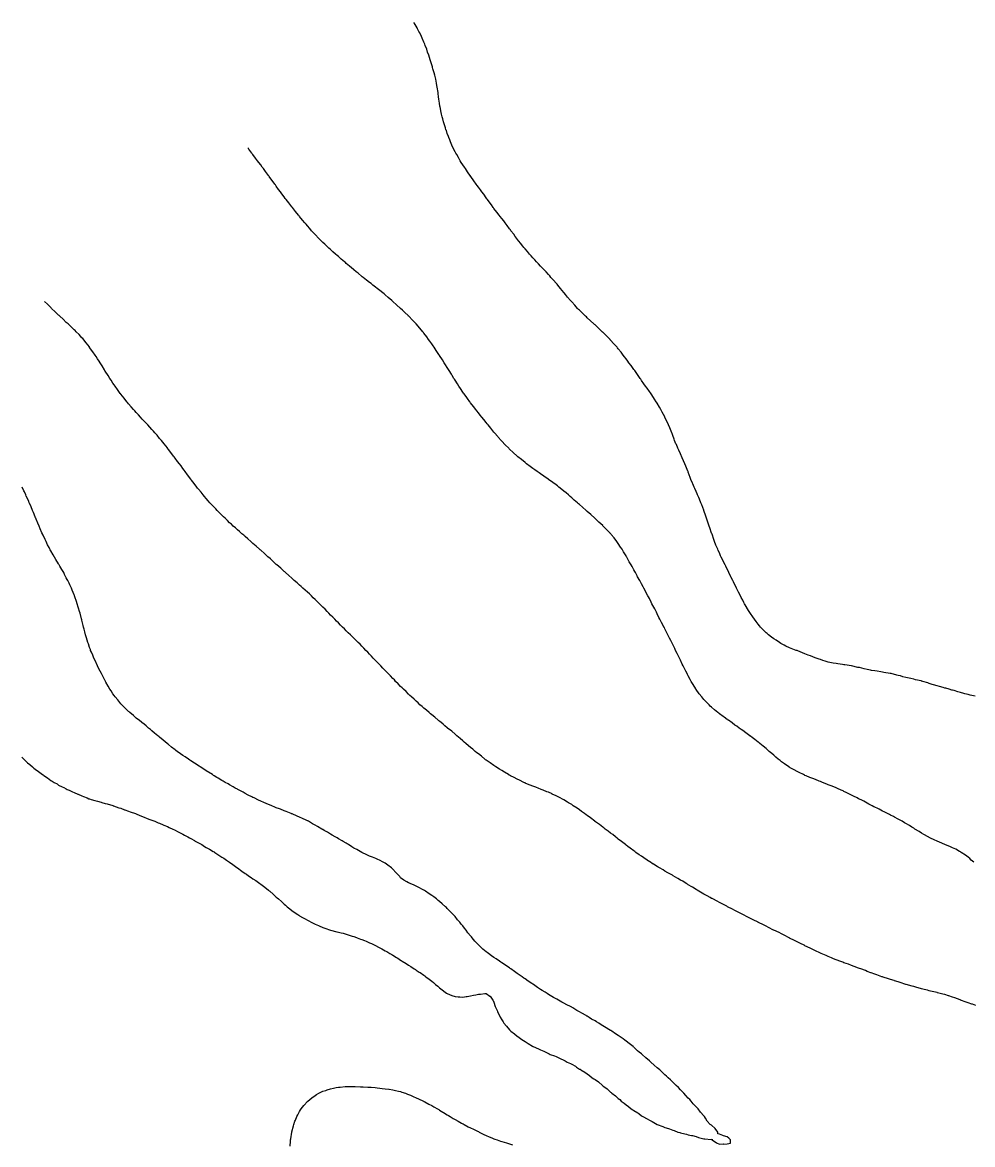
# Model space of a CAD drawing. Extents: x -717077 to -715000, y -984627 to -984000.
# Drawn here: x -716752.1 to -716629.9, y -984236.1 to -984091.7 of the extents above; entities that cross this region are included whole.
import ezdxf

# ---------------------------------------------------------------- set-up
doc = ezdxf.new("R2010")
doc.units = 0
doc.layers.add('buffer_B1_0_1_clip', color=7, linetype='Continuous')

msp = doc.modelspace()

# ---------------------------------------------------------------- linework, layer by layer
at = {"layer": 'buffer_B1_0_1_clip'}
for points in [[(-716629.6, -984178.4), (-716630.25, -984178.25), (-716630.5, -984178.18), (-716630.92, -984178.08), (-716631.05, -984178.05), (-716631.5, -984177.93), (-716631.84, -984177.84), (-716632.31, -984177.69), (-716632.5, -984177.63), (-716632.6, -984177.61), (-716632.93, -984177.5), (-716633.38, -984177.38), (-716633.5, -984177.35), (-716633.71, -984177.29), (-716634.17, -984177.17), (-716634.5, -984177.07), (-716634.94, -984176.94), (-716635.12, -984176.88), (-716635.5, -984176.76), (-716635.7, -984176.7), (-716636.32, -984176.5), (-716636.46, -984176.46), (-716636.5, -984176.45), (-716636.56, -984176.44), (-716637.28, -984176.28), (-716637.5, -984176.22), (-716637.86, -984176.14), (-716638.09, -984176.09), (-716638.5, -984175.99), (-716638.89, -984175.89), (-716639.2, -984175.8), (-716639.5, -984175.72), (-716639.68, -984175.68), (-716640.4, -984175.5), (-716640.48, -984175.48), (-716640.5, -984175.48), (-716640.53, -984175.47), (-716641.34, -984175.34), (-716641.5, -984175.31), (-716641.73, -984175.27), (-716642.2, -984175.2), (-716642.5, -984175.15), (-716642.92, -984175.08), (-716643.06, -984175.06), (-716643.5, -984174.97), (-716643.89, -984174.89), (-716644.2, -984174.8), (-716644.5, -984174.73), (-716644.69, -984174.69), (-716645.5, -984174.5), (-716645.5, -984174.5), (-716645.5, -984174.5), (-716645.5, -984174.5), (-716646.37, -984174.37), (-716646.5, -984174.35), (-716646.68, -984174.32), (-716647.25, -984174.25), (-716647.5, -984174.21), (-716647.86, -984174.14), (-716648.1, -984174.1), (-716648.5, -984174.02), (-716648.9, -984173.9), (-716649.2, -984173.8), (-716649.5, -984173.7), (-716649.65, -984173.65), (-716650.05, -984173.5), (-716650.38, -984173.38), (-716650.5, -984173.33), (-716650.78, -984173.22), (-716651.1, -984173.1), (-716651.5, -984172.93), (-716651.81, -984172.81), (-716652.43, -984172.57), (-716652.5, -984172.54), (-716652.53, -984172.53), (-716652.62, -984172.5), (-716653.27, -984172.27), (-716653.5, -984172.18), (-716653.96, -984171.96), (-716654.15, -984171.85), (-716654.5, -984171.67), (-716654.6, -984171.6), (-716654.77, -984171.5), (-716655.21, -984171.21), (-716655.5, -984171.01), (-716655.79, -984170.79), (-716656.17, -984170.5), (-716656.35, -984170.35), (-716656.5, -984170.23), (-716656.87, -984169.87), (-716657.21, -984169.5), (-716657.34, -984169.34), (-716657.5, -984169.14), (-716657.77, -984168.77), (-716657.97, -984168.5), (-716658.2, -984168.2), (-716658.5, -984167.76), (-716658.6, -984167.61), (-716658.67, -984167.5), (-716658.95, -984167.05), (-716658.99, -984166.99), (-716659.27, -984166.5), (-716659.35, -984166.35), (-716659.5, -984166.05), (-716659.69, -984165.69), (-716659.78, -984165.5), (-716660.03, -984165.03), (-716660.08, -984164.92), (-716660.29, -984164.5), (-716660.36, -984164.36), (-716660.5, -984164.06), (-716660.68, -984163.68), (-716660.77, -984163.5), (-716661.02, -984163.02), (-716661.06, -984162.94), (-716661.28, -984162.5), (-716661.35, -984162.35), (-716661.5, -984162.04), (-716661.68, -984161.68), (-716661.76, -984161.5), (-716662.01, -984161.01), (-716662.03, -984160.97), (-716662.26, -984160.5), (-716662.34, -984160.34), (-716662.5, -984159.97), (-716662.65, -984159.65), (-716662.71, -984159.5), (-716662.87, -984159.13), (-716662.95, -984158.95), (-716663.13, -984158.5), (-716663.22, -984158.22), (-716663.45, -984157.55), (-716663.46, -984157.5), (-716663.47, -984157.47), (-716663.5, -984157.4), (-716663.73, -984156.73), (-716663.81, -984156.5), (-716663.99, -984156.01), (-716663.99, -984155.99), (-716664.17, -984155.5), (-716664.25, -984155.25), (-716664.49, -984154.51), (-716664.49, -984154.5), (-716664.49, -984154.49), (-716664.5, -984154.48), (-716664.77, -984153.77), (-716664.87, -984153.5), (-716665.06, -984153.06), (-716665.16, -984152.84), (-716665.31, -984152.5), (-716665.37, -984152.37), (-716665.5, -984152.06), (-716665.67, -984151.67), (-716665.74, -984151.5), (-716665.93, -984151.06), (-716665.97, -984150.98), (-716666.18, -984150.5), (-716666.26, -984150.26), (-716666.5, -984149.58), (-716666.52, -984149.52), (-716666.53, -984149.5), (-716666.55, -984149.45), (-716666.8, -984148.8), (-716666.93, -984148.5), (-716667.11, -984148.11), (-716667.28, -984147.72), (-716667.38, -984147.5), (-716667.42, -984147.42), (-716667.5, -984147.23), (-716667.72, -984146.73), (-716667.83, -984146.5), (-716668.03, -984146.03), (-716668.09, -984145.91), (-716668.27, -984145.5), (-716668.32, -984145.33), (-716668.5, -984144.84), (-716668.59, -984144.59), (-716668.63, -984144.5), (-716668.72, -984144.28), (-716668.88, -984143.88), (-716669.04, -984143.5), (-716669.19, -984143.19), (-716669.5, -984142.52), (-716669.51, -984142.51), (-716669.51, -984142.5), (-716669.53, -984142.47), (-716669.85, -984141.85), (-716670.04, -984141.5), (-716670.21, -984141.21), (-716670.5, -984140.69), (-716670.57, -984140.57), (-716670.62, -984140.5), (-716670.83, -984140.17), (-716670.96, -984139.96), (-716671.27, -984139.5), (-716671.36, -984139.36), (-716671.5, -984139.17), (-716671.78, -984138.78), (-716671.99, -984138.5), (-716672.2, -984138.2), (-716672.5, -984137.77), (-716672.61, -984137.61), (-716672.69, -984137.5), (-716673.02, -984137.02), (-716673.14, -984136.86), (-716673.39, -984136.5), (-716673.44, -984136.44), (-716673.5, -984136.35), (-716673.86, -984135.86), (-716674.14, -984135.5), (-716674.29, -984135.29), (-716674.5, -984135), (-716674.71, -984134.71), (-716674.88, -984134.5), (-716675.14, -984134.14), (-716675.5, -984133.69), (-716675.59, -984133.59), (-716675.66, -984133.5), (-716676.06, -984133.06), (-716676.5, -984132.57), (-716676.53, -984132.54), (-716676.57, -984132.5), (-716677.03, -984132.03), (-716677.5, -984131.57), (-716677.54, -984131.54), (-716677.57, -984131.5), (-716678.04, -984131.04), (-716678.5, -984130.62), (-716678.56, -984130.56), (-716678.64, -984130.5), (-716679.08, -984130.08), (-716679.5, -984129.7), (-716679.6, -984129.6), (-716679.72, -984129.5), (-716680.11, -984129.11), (-716680.5, -984128.74), (-716680.62, -984128.62), (-716680.74, -984128.5), (-716681.1, -984128.1), (-716681.5, -984127.66), (-716681.58, -984127.58), (-716681.64, -984127.5), (-716682.02, -984127.03), (-716682.28, -984126.72), (-716682.46, -984126.5), (-716682.48, -984126.48), (-716682.5, -984126.45), (-716682.92, -984125.92), (-716683.28, -984125.5), (-716683.38, -984125.38), (-716683.5, -984125.25), (-716683.85, -984124.85), (-716684.16, -984124.5), (-716684.32, -984124.32), (-716684.5, -984124.14), (-716684.8, -984123.8), (-716685.09, -984123.5), (-716685.29, -984123.29), (-716685.5, -984123.06), (-716685.77, -984122.77), (-716686.01, -984122.5), (-716686.24, -984122.24), (-716686.5, -984121.97), (-716686.72, -984121.72), (-716686.91, -984121.5), (-716687.18, -984121.18), (-716687.5, -984120.83), (-716687.65, -984120.65), (-716687.77, -984120.5), (-716688.09, -984120.09), (-716688.5, -984119.59), (-716688.54, -984119.54), (-716688.57, -984119.5), (-716688.76, -984119.24), (-716688.96, -984118.96), (-716689.31, -984118.5), (-716689.39, -984118.39), (-716689.5, -984118.25), (-716689.81, -984117.81), (-716690.05, -984117.5), (-716690.24, -984117.24), (-716690.5, -984116.92), (-716690.68, -984116.68), (-716690.82, -984116.5), (-716691.12, -984116.12), (-716691.5, -984115.62), (-716691.55, -984115.55), (-716691.59, -984115.5), (-716691.83, -984115.17), (-716691.97, -984114.97), (-716692.33, -984114.5), (-716692.4, -984114.4), (-716692.5, -984114.25), (-716692.81, -984113.81), (-716693.04, -984113.5), (-716693.23, -984113.23), (-716693.5, -984112.88), (-716693.66, -984112.66), (-716693.77, -984112.5), (-716694.07, -984112.07), (-716694.47, -984111.53), (-716694.49, -984111.5), (-716694.49, -984111.49), (-716694.5, -984111.49), (-716694.9, -984110.9), (-716695.17, -984110.5), (-716695.3, -984110.3), (-716695.5, -984110.02), (-716695.7, -984109.7), (-716695.83, -984109.5), (-716696.07, -984109.07), (-716696.29, -984108.71), (-716696.41, -984108.5), (-716696.44, -984108.44), (-716696.5, -984108.33), (-716696.77, -984107.77), (-716696.9, -984107.5), (-716697.07, -984107.07), (-716697.19, -984106.81), (-716697.32, -984106.5), (-716697.36, -984106.36), (-716697.5, -984105.99), (-716697.62, -984105.62), (-716697.67, -984105.5), (-716697.74, -984105.26), (-716697.86, -984104.86), (-716697.97, -984104.5), (-716698.08, -984104.08), (-716698.15, -984103.85), (-716698.24, -984103.5), (-716698.28, -984103.28), (-716698.42, -984102.57), (-716698.44, -984102.5), (-716698.45, -984102.45), (-716698.5, -984102.1), (-716698.58, -984101.58), (-716698.59, -984101.5), (-716698.61, -984101.39), (-716698.69, -984100.69), (-716698.73, -984100.5), (-716698.77, -984100.23), (-716698.83, -984099.83), (-716698.89, -984099.5), (-716698.99, -984099.01), (-716698.99, -984098.99), (-716699.1, -984098.5), (-716699.19, -984098.19), (-716699.34, -984097.66), (-716699.39, -984097.5), (-716699.41, -984097.41), (-716699.5, -984097.14), (-716699.65, -984096.65), (-716699.7, -984096.5), (-716699.8, -984096.2), (-716699.89, -984095.89), (-716700.03, -984095.5), (-716700.15, -984095.15), (-716700.33, -984094.67), (-716700.39, -984094.5), (-716700.42, -984094.42), (-716700.5, -984094.25), (-716700.72, -984093.72), (-716700.82, -984093.5), (-716701.05, -984093.05), (-716701.15, -984092.85), (-716701.33, -984092.5), (-716701.39, -984092.39), (-716701.5, -984092.19), (-716701.75, -984091.75), (-716701.78, -984091.69)], [(-716629.78, -984199.78), (-716630.11, -984199.5), (-716630.3, -984199.3), (-716630.5, -984199.13), (-716630.85, -984198.85), (-716631.41, -984198.5), (-716631.46, -984198.46), (-716631.5, -984198.44), (-716631.62, -984198.38), (-716632.1, -984198.1), (-716632.5, -984197.92), (-716632.78, -984197.78), (-716633.5, -984197.5), (-716633.5, -984197.5), (-716633.5, -984197.5), (-716633.5, -984197.5), (-716634.19, -984197.19), (-716634.5, -984197.07), (-716634.88, -984196.88), (-716635.33, -984196.67), (-716635.5, -984196.59), (-716635.56, -984196.56), (-716635.66, -984196.5), (-716636.19, -984196.19), (-716636.5, -984196.02), (-716636.82, -984195.82), (-716637.35, -984195.5), (-716637.44, -984195.44), (-716637.5, -984195.4), (-716637.76, -984195.24), (-716638.05, -984195.05), (-716638.5, -984194.78), (-716638.68, -984194.68), (-716639.01, -984194.5), (-716639.32, -984194.32), (-716639.5, -984194.22), (-716639.96, -984193.97), (-716640.1, -984193.9), (-716640.5, -984193.7), (-716640.63, -984193.63), (-716640.89, -984193.5), (-716641.29, -984193.29), (-716641.5, -984193.19), (-716641.95, -984192.95), (-716642.14, -984192.86), (-716642.5, -984192.68), (-716642.62, -984192.62), (-716642.86, -984192.5), (-716643.28, -984192.28), (-716643.5, -984192.16), (-716643.93, -984191.93), (-716644.2, -984191.8), (-716644.5, -984191.65), (-716644.6, -984191.6), (-716644.79, -984191.5), (-716645.25, -984191.26), (-716645.5, -984191.13), (-716645.92, -984190.92), (-716646.21, -984190.79), (-716646.5, -984190.65), (-716646.6, -984190.6), (-716646.84, -984190.5), (-716647.29, -984190.29), (-716647.5, -984190.2), (-716647.99, -984189.99), (-716648.01, -984189.98), (-716648.5, -984189.79), (-716648.7, -984189.71), (-716649.24, -984189.5), (-716649.43, -984189.43), (-716649.5, -984189.4), (-716649.67, -984189.33), (-716650.14, -984189.14), (-716650.5, -984189), (-716650.85, -984188.85), (-716651.35, -984188.65), (-716651.5, -984188.59), (-716651.56, -984188.56), (-716651.69, -984188.5), (-716652.23, -984188.23), (-716652.5, -984188.11), (-716652.89, -984187.89), (-716653.4, -984187.6), (-716653.5, -984187.54), (-716653.53, -984187.53), (-716653.57, -984187.5), (-716654.11, -984187.11), (-716654.5, -984186.84), (-716654.69, -984186.69), (-716654.93, -984186.5), (-716655.23, -984186.23), (-716655.5, -984186.01), (-716655.77, -984185.77), (-716656.1, -984185.5), (-716656.31, -984185.31), (-716656.5, -984185.15), (-716656.85, -984184.85), (-716657.28, -984184.5), (-716657.4, -984184.4), (-716657.5, -984184.33), (-716657.96, -984183.96), (-716658.27, -984183.73), (-716658.5, -984183.56), (-716658.53, -984183.53), (-716658.57, -984183.5), (-716659.11, -984183.11), (-716659.5, -984182.83), (-716659.69, -984182.69), (-716659.95, -984182.5), (-716660.27, -984182.27), (-716660.5, -984182.11), (-716660.85, -984181.85), (-716661.35, -984181.5), (-716661.44, -984181.44), (-716661.5, -984181.4), (-716661.89, -984181.11), (-716662.02, -984181.02), (-716662.5, -984180.66), (-716662.59, -984180.59), (-716662.69, -984180.5), (-716663.14, -984180.14), (-716663.5, -984179.82), (-716663.67, -984179.67), (-716663.83, -984179.5), (-716664.17, -984179.17), (-716664.5, -984178.81), (-716664.64, -984178.64), (-716664.76, -984178.5), (-716665.09, -984178.09), (-716665.5, -984177.52), (-716665.51, -984177.51), (-716665.51, -984177.5), (-716665.53, -984177.47), (-716665.89, -984176.89), (-716666.13, -984176.5), (-716666.25, -984176.26), (-716666.5, -984175.78), (-716666.6, -984175.6), (-716666.65, -984175.5), (-716666.8, -984175.19), (-716666.94, -984174.94), (-716667.15, -984174.5), (-716667.27, -984174.27), (-716667.5, -984173.77), (-716667.59, -984173.59), (-716667.63, -984173.5), (-716667.77, -984173.23), (-716667.92, -984172.92), (-716668.13, -984172.5), (-716668.25, -984172.25), (-716668.5, -984171.74), (-716668.58, -984171.58), (-716668.62, -984171.5), (-716668.75, -984171.25), (-716668.92, -984170.92), (-716669.13, -984170.5), (-716669.25, -984170.25), (-716669.5, -984169.75), (-716669.58, -984169.58), (-716669.63, -984169.5), (-716669.77, -984169.23), (-716669.93, -984168.93), (-716670.15, -984168.5), (-716670.27, -984168.27), (-716670.5, -984167.79), (-716670.6, -984167.6), (-716670.65, -984167.5), (-716670.82, -984167.18), (-716670.95, -984166.95), (-716671.17, -984166.5), (-716671.28, -984166.29), (-716671.5, -984165.85), (-716671.62, -984165.62), (-716671.69, -984165.5), (-716671.91, -984165.09), (-716671.97, -984164.97), (-716672.22, -984164.5), (-716672.32, -984164.32), (-716672.5, -984163.96), (-716672.66, -984163.67), (-716672.75, -984163.5), (-716673.02, -984163.02), (-716673.07, -984162.93), (-716673.3, -984162.5), (-716673.37, -984162.37), (-716673.5, -984162.12), (-716673.72, -984161.72), (-716673.85, -984161.5), (-716674.09, -984161.09), (-716674.31, -984160.69), (-716674.41, -984160.5), (-716674.44, -984160.45), (-716674.5, -984160.35), (-716674.82, -984159.82), (-716675.02, -984159.5), (-716675.21, -984159.21), (-716675.5, -984158.75), (-716675.6, -984158.61), (-716675.68, -984158.5), (-716676.04, -984158.04), (-716676.4, -984157.6), (-716676.48, -984157.5), (-716676.49, -984157.49), (-716676.5, -984157.48), (-716676.98, -984156.98), (-716677.45, -984156.5), (-716677.48, -984156.48), (-716677.5, -984156.45), (-716677.99, -984155.99), (-716678.18, -984155.82), (-716678.5, -984155.53), (-716678.51, -984155.51), (-716678.53, -984155.5), (-716679.04, -984155.04), (-716679.5, -984154.63), (-716679.57, -984154.57), (-716679.64, -984154.5), (-716680.09, -984154.09), (-716680.5, -984153.74), (-716680.63, -984153.63), (-716680.77, -984153.5), (-716681.16, -984153.16), (-716681.5, -984152.86), (-716681.69, -984152.69), (-716681.93, -984152.5), (-716682.23, -984152.23), (-716682.5, -984152.01), (-716682.78, -984151.78), (-716683.14, -984151.5), (-716683.34, -984151.34), (-716683.5, -984151.22), (-716683.91, -984150.91), (-716684.5, -984150.5), (-716684.5, -984150.5), (-716684.5, -984150.5), (-716684.51, -984150.49), (-716685.08, -984150.08), (-716685.5, -984149.79), (-716685.67, -984149.67), (-716685.93, -984149.5), (-716686.26, -984149.26), (-716686.5, -984149.09), (-716686.84, -984148.84), (-716687.29, -984148.5), (-716687.41, -984148.41), (-716687.5, -984148.34), (-716687.96, -984147.96), (-716688.42, -984147.58), (-716688.5, -984147.51), (-716688.51, -984147.51), (-716688.52, -984147.5), (-716689.02, -984147.02), (-716689.5, -984146.59), (-716689.55, -984146.55), (-716689.6, -984146.5), (-716690.04, -984146.04), (-716690.5, -984145.56), (-716690.53, -984145.53), (-716690.56, -984145.5), (-716690.94, -984145.06), (-716691, -984145), (-716691.44, -984144.5), (-716691.47, -984144.47), (-716691.5, -984144.43), (-716691.91, -984143.91), (-716692.25, -984143.5), (-716692.36, -984143.36), (-716692.5, -984143.19), (-716692.8, -984142.8), (-716693.05, -984142.5), (-716693.25, -984142.25), (-716693.5, -984141.94), (-716693.69, -984141.69), (-716693.84, -984141.5), (-716694.13, -984141.13), (-716694.5, -984140.65), (-716694.56, -984140.56), (-716694.61, -984140.5), (-716694.89, -984140.11), (-716694.98, -984139.98), (-716695.33, -984139.5), (-716695.4, -984139.4), (-716695.5, -984139.26), (-716695.8, -984138.8), (-716696, -984138.5), (-716696.2, -984138.2), (-716696.5, -984137.72), (-716696.59, -984137.59), (-716696.64, -984137.5), (-716696.86, -984137.14), (-716696.97, -984136.97), (-716697.26, -984136.5), (-716697.35, -984136.35), (-716697.5, -984136.11), (-716697.74, -984135.74), (-716697.89, -984135.5), (-716698.12, -984135.12), (-716698.5, -984134.54), (-716698.52, -984134.52), (-716698.53, -984134.5), (-716698.58, -984134.42), (-716698.92, -984133.92), (-716699.2, -984133.5), (-716699.32, -984133.32), (-716699.5, -984133.06), (-716699.73, -984132.73), (-716699.9, -984132.5), (-716700.15, -984132.15), (-716700.5, -984131.69), (-716700.58, -984131.58), (-716700.65, -984131.5), (-716701.04, -984131.04), (-716701.5, -984130.5), (-716701.5, -984130.5), (-716701.5, -984130.5), (-716701.56, -984130.44), (-716701.99, -984129.99), (-716702.46, -984129.5), (-716702.48, -984129.48), (-716702.5, -984129.46), (-716702.99, -984128.99), (-716703.28, -984128.72), (-716703.5, -984128.51), (-716703.51, -984128.51), (-716703.51, -984128.5), (-716704.03, -984128.03), (-716704.5, -984127.61), (-716704.56, -984127.56), (-716704.63, -984127.5), (-716705.1, -984127.1), (-716705.5, -984126.76), (-716705.64, -984126.64), (-716705.81, -984126.5), (-716706.19, -984126.19), (-716706.5, -984125.94), (-716706.75, -984125.75), (-716707.06, -984125.5), (-716707.31, -984125.31), (-716707.5, -984125.16), (-716707.87, -984124.87), (-716708.34, -984124.5), (-716708.43, -984124.43), (-716708.5, -984124.37), (-716708.98, -984123.98), (-716709.22, -984123.78), (-716709.5, -984123.55), (-716709.53, -984123.53), (-716709.56, -984123.5), (-716710.06, -984123.06), (-716710.5, -984122.7), (-716710.6, -984122.6), (-716710.73, -984122.5), (-716711.14, -984122.14), (-716711.5, -984121.82), (-716711.67, -984121.67), (-716711.86, -984121.5), (-716712.2, -984121.2), (-716712.5, -984120.93), (-716712.73, -984120.73), (-716712.98, -984120.5), (-716713.24, -984120.24), (-716713.5, -984120), (-716713.75, -984119.75), (-716714.01, -984119.5), (-716714.5, -984118.98), (-716714.73, -984118.73), (-716714.95, -984118.5), (-716715.2, -984118.2), (-716715.5, -984117.86), (-716715.67, -984117.67), (-716715.81, -984117.5), (-716716.12, -984117.12), (-716716.5, -984116.66), (-716716.57, -984116.57), (-716716.63, -984116.5), (-716717.01, -984116.01), (-716717.15, -984115.85), (-716717.43, -984115.5), (-716717.46, -984115.46), (-716717.5, -984115.42), (-716717.9, -984114.9), (-716718.22, -984114.5), (-716718.34, -984114.34), (-716718.5, -984114.12), (-716718.77, -984113.77), (-716718.97, -984113.5), (-716719.19, -984113.19), (-716719.5, -984112.76), (-716719.61, -984112.61), (-716719.69, -984112.5), (-716720.03, -984112.03), (-716720.18, -984111.82), (-716720.42, -984111.5), (-716720.45, -984111.45), (-716720.5, -984111.38), (-716720.87, -984110.87), (-716721.15, -984110.5), (-716721.3, -984110.3), (-716721.5, -984110.04), (-716721.73, -984109.73), (-716721.9, -984109.5), (-716722.16, -984109.16), (-716722.5, -984108.7), (-716722.59, -984108.59), (-716722.65, -984108.5), (-716723.01, -984108.01), (-716723.07, -984107.93), (-716723.14, -984107.83)], [(-716629.5, -984218.21), (-716629.95, -984218.05), (-716630.02, -984218.02), (-716630.5, -984217.85), (-716630.76, -984217.76), (-716631.47, -984217.5), (-716631.49, -984217.49), (-716631.5, -984217.49), (-716631.52, -984217.48), (-716632.23, -984217.23), (-716632.5, -984217.12), (-716632.97, -984216.97), (-716633.05, -984216.95), (-716633.5, -984216.8), (-716633.74, -984216.74), (-716634.43, -984216.57), (-716634.5, -984216.55), (-716634.54, -984216.54), (-716634.72, -984216.5), (-716635.35, -984216.35), (-716635.5, -984216.32), (-716635.74, -984216.25), (-716636.15, -984216.15), (-716636.5, -984216.06), (-716636.93, -984215.94), (-716637.11, -984215.89), (-716637.5, -984215.78), (-716637.72, -984215.72), (-716638.48, -984215.5), (-716638.49, -984215.5), (-716638.5, -984215.49), (-716638.51, -984215.49), (-716639.25, -984215.25), (-716639.5, -984215.17), (-716639.98, -984215.02), (-716640.01, -984215.01), (-716640.5, -984214.85), (-716640.77, -984214.77), (-716641.45, -984214.55), (-716641.5, -984214.53), (-716641.52, -984214.53), (-716641.6, -984214.5), (-716642.26, -984214.26), (-716642.5, -984214.18), (-716642.99, -984214), (-716643.01, -984213.99), (-716643.5, -984213.81), (-716643.72, -984213.72), (-716644.32, -984213.5), (-716644.5, -984213.43), (-716644.61, -984213.39), (-716645.17, -984213.17), (-716645.5, -984213.05), (-716645.9, -984212.9), (-716646.2, -984212.8), (-716646.5, -984212.7), (-716646.64, -984212.64), (-716647.02, -984212.5), (-716647.37, -984212.37), (-716647.5, -984212.32), (-716647.81, -984212.19), (-716648.08, -984212.08), (-716648.5, -984211.9), (-716648.78, -984211.78), (-716649.42, -984211.5), (-716649.48, -984211.48), (-716649.5, -984211.46), (-716649.57, -984211.43), (-716650.15, -984211.15), (-716650.5, -984210.99), (-716650.83, -984210.83), (-716651.49, -984210.51), (-716651.5, -984210.51), (-716651.5, -984210.5), (-716651.51, -984210.5), (-716652.17, -984210.17), (-716652.5, -984210), (-716652.83, -984209.84), (-716653.48, -984209.52), (-716653.5, -984209.51), (-716653.51, -984209.51), (-716653.52, -984209.5), (-716654.17, -984209.17), (-716654.5, -984209), (-716654.83, -984208.83), (-716655.48, -984208.52), (-716655.5, -984208.51), (-716655.51, -984208.51), (-716655.52, -984208.5), (-716656.17, -984208.17), (-716656.5, -984208.01), (-716656.84, -984207.84), (-716657.48, -984207.52), (-716657.5, -984207.51), (-716657.51, -984207.51), (-716657.52, -984207.5), (-716658.17, -984207.17), (-716658.5, -984207), (-716658.83, -984206.83), (-716659.5, -984206.5), (-716659.5, -984206.5), (-716659.5, -984206.5), (-716659.5, -984206.5), (-716660.16, -984206.16), (-716660.5, -984205.98), (-716660.82, -984205.82), (-716661.44, -984205.5), (-716661.48, -984205.48), (-716661.5, -984205.47), (-716661.56, -984205.44), (-716662.13, -984205.13), (-716662.5, -984204.94), (-716662.79, -984204.79), (-716663.34, -984204.5), (-716663.44, -984204.44), (-716663.5, -984204.42), (-716663.69, -984204.31), (-716664.09, -984204.09), (-716664.5, -984203.86), (-716664.73, -984203.73), (-716665.14, -984203.5), (-716665.36, -984203.36), (-716665.5, -984203.28), (-716665.98, -984202.98), (-716666.06, -984202.94), (-716666.5, -984202.67), (-716666.61, -984202.61), (-716666.79, -984202.5), (-716667.22, -984202.22), (-716667.5, -984202.06), (-716667.85, -984201.85), (-716668.46, -984201.5), (-716668.49, -984201.49), (-716668.5, -984201.48), (-716668.55, -984201.45), (-716669.12, -984201.12), (-716669.5, -984200.91), (-716669.75, -984200.76), (-716670.2, -984200.5), (-716670.39, -984200.39), (-716670.5, -984200.32), (-716670.98, -984200.02), (-716671, -984200), (-716671.5, -984199.69), (-716671.62, -984199.62), (-716671.8, -984199.5), (-716672.21, -984199.21), (-716672.5, -984199.01), (-716672.8, -984198.8), (-716673.23, -984198.5), (-716673.38, -984198.38), (-716673.5, -984198.3), (-716673.96, -984197.96), (-716674.27, -984197.73), (-716674.5, -984197.56), (-716674.54, -984197.54), (-716674.59, -984197.5), (-716675.1, -984197.1), (-716675.5, -984196.79), (-716675.66, -984196.66), (-716675.88, -984196.5), (-716676.22, -984196.22), (-716676.5, -984196.01), (-716676.79, -984195.79), (-716677.18, -984195.5), (-716677.36, -984195.36), (-716677.5, -984195.25), (-716677.92, -984194.93), (-716678.45, -984194.55), (-716678.5, -984194.51), (-716678.51, -984194.51), (-716678.52, -984194.5), (-716679.07, -984194.07), (-716679.5, -984193.77), (-716679.65, -984193.65), (-716679.87, -984193.5), (-716680.23, -984193.23), (-716680.5, -984193.04), (-716680.81, -984192.81), (-716681.29, -984192.5), (-716681.41, -984192.41), (-716681.5, -984192.36), (-716681.89, -984192.11), (-716682.02, -984192.02), (-716682.5, -984191.75), (-716682.66, -984191.66), (-716682.97, -984191.5), (-716683.31, -984191.31), (-716683.5, -984191.23), (-716683.99, -984190.99), (-716684.02, -984190.98), (-716684.5, -984190.77), (-716684.69, -984190.69), (-716685.18, -984190.5), (-716685.41, -984190.41), (-716685.5, -984190.37), (-716685.71, -984190.29), (-716686.12, -984190.12), (-716686.5, -984189.98), (-716686.83, -984189.83), (-716687.38, -984189.62), (-716687.5, -984189.57), (-716687.55, -984189.55), (-716687.65, -984189.5), (-716688.22, -984189.22), (-716688.5, -984189.09), (-716688.88, -984188.88), (-716689.35, -984188.65), (-716689.5, -984188.57), (-716689.54, -984188.55), (-716689.63, -984188.5), (-716690.16, -984188.16), (-716690.5, -984187.97), (-716690.78, -984187.78), (-716691.25, -984187.5), (-716691.39, -984187.4), (-716691.5, -984187.33), (-716691.98, -984186.98), (-716692.12, -984186.88), (-716692.5, -984186.62), (-716692.57, -984186.57), (-716692.67, -984186.5), (-716693.12, -984186.12), (-716693.5, -984185.83), (-716693.68, -984185.68), (-716693.92, -984185.5), (-716694.22, -984185.22), (-716694.5, -984185), (-716694.77, -984184.77), (-716695.1, -984184.5), (-716695.31, -984184.31), (-716695.5, -984184.14), (-716695.84, -984183.84), (-716696.27, -984183.5), (-716696.39, -984183.39), (-716696.5, -984183.29), (-716696.92, -984182.92), (-716697.46, -984182.5), (-716697.48, -984182.48), (-716697.5, -984182.46), (-716697.8, -984182.2), (-716698.01, -984182.01), (-716698.5, -984181.63), (-716698.57, -984181.57), (-716698.66, -984181.5), (-716699.1, -984181.1), (-716699.5, -984180.79), (-716699.65, -984180.65), (-716699.84, -984180.5), (-716700.19, -984180.19), (-716700.5, -984179.93), (-716700.73, -984179.73), (-716701.01, -984179.5), (-716701.26, -984179.26), (-716701.5, -984179.06), (-716701.78, -984178.79), (-716702.11, -984178.5), (-716702.3, -984178.3), (-716702.5, -984178.12), (-716702.81, -984177.81), (-716703.14, -984177.5), (-716703.32, -984177.32), (-716703.5, -984177.14), (-716703.81, -984176.81), (-716704.14, -984176.5), (-716704.31, -984176.31), (-716704.5, -984176.12), (-716704.8, -984175.8), (-716705.1, -984175.5), (-716705.29, -984175.29), (-716705.5, -984175.08), (-716705.78, -984174.78), (-716706.06, -984174.5), (-716706.27, -984174.27), (-716706.5, -984174.04), (-716706.76, -984173.76), (-716707.02, -984173.5), (-716707.24, -984173.25), (-716707.5, -984172.98), (-716707.73, -984172.73), (-716707.97, -984172.5), (-716708.22, -984172.22), (-716708.5, -984171.95), (-716708.72, -984171.72), (-716708.95, -984171.5), (-716709.22, -984171.22), (-716709.5, -984170.95), (-716709.72, -984170.73), (-716709.96, -984170.5), (-716710.23, -984170.23), (-716710.5, -984169.97), (-716710.73, -984169.73), (-716710.98, -984169.5), (-716711.24, -984169.24), (-716711.5, -984168.98), (-716711.74, -984168.74), (-716711.98, -984168.5), (-716712.23, -984168.23), (-716712.5, -984167.96), (-716712.72, -984167.72), (-716712.95, -984167.5), (-716713.22, -984167.22), (-716713.5, -984166.94), (-716713.71, -984166.72), (-716713.94, -984166.5), (-716714.22, -984166.22), (-716714.5, -984165.95), (-716714.73, -984165.73), (-716714.97, -984165.5), (-716715.24, -984165.24), (-716715.5, -984165.01), (-716715.76, -984164.76), (-716716.06, -984164.5), (-716716.29, -984164.29), (-716716.5, -984164.11), (-716716.82, -984163.82), (-716717.18, -984163.5), (-716717.35, -984163.35), (-716717.5, -984163.22), (-716717.88, -984162.88), (-716718.31, -984162.5), (-716718.41, -984162.41), (-716718.5, -984162.34), (-716718.93, -984161.93), (-716719.43, -984161.5), (-716719.47, -984161.47), (-716719.5, -984161.44), (-716719.98, -984160.98), (-716720.26, -984160.74), (-716720.5, -984160.53), (-716720.51, -984160.51), (-716720.53, -984160.5), (-716721.03, -984160.03), (-716721.5, -984159.63), (-716721.57, -984159.57), (-716721.64, -984159.5), (-716722.09, -984159.09), (-716722.5, -984158.75), (-716722.63, -984158.63), (-716722.78, -984158.5), (-716723.16, -984158.16), (-716723.5, -984157.87), (-716723.69, -984157.69), (-716723.91, -984157.5), (-716724.22, -984157.22), (-716724.5, -984156.98), (-716724.75, -984156.75), (-716725.02, -984156.5), (-716725.27, -984156.27), (-716725.5, -984156.07), (-716725.78, -984155.78), (-716726.09, -984155.5), (-716726.3, -984155.3), (-716726.5, -984155.11), (-716726.8, -984154.8), (-716727.09, -984154.5), (-716727.29, -984154.29), (-716727.5, -984154.08), (-716727.77, -984153.77), (-716728.03, -984153.5), (-716728.25, -984153.25), (-716728.5, -984152.97), (-716728.71, -984152.71), (-716728.89, -984152.5), (-716729.16, -984152.16), (-716729.5, -984151.76), (-716729.61, -984151.61), (-716729.71, -984151.5), (-716730.04, -984151.05), (-716730.41, -984150.59), (-716730.48, -984150.5), (-716730.49, -984150.49), (-716730.5, -984150.47), (-716730.9, -984149.9), (-716731.21, -984149.5), (-716731.33, -984149.33), (-716731.5, -984149.12), (-716731.75, -984148.76), (-716731.95, -984148.5), (-716732.18, -984148.18), (-716732.5, -984147.77), (-716732.61, -984147.61), (-716732.7, -984147.5), (-716733.04, -984147.04), (-716733.34, -984146.66), (-716733.47, -984146.5), (-716733.48, -984146.48), (-716733.5, -984146.46), (-716733.91, -984145.91), (-716734.26, -984145.5), (-716734.37, -984145.37), (-716734.5, -984145.22), (-716734.82, -984144.82), (-716735.12, -984144.5), (-716735.3, -984144.3), (-716735.5, -984144.09), (-716735.77, -984143.77), (-716736.03, -984143.5), (-716736.25, -984143.25), (-716736.5, -984143.01), (-716736.74, -984142.74), (-716736.96, -984142.5), (-716737.21, -984142.21), (-716737.5, -984141.91), (-716737.69, -984141.69), (-716737.86, -984141.5), (-716738.15, -984141.15), (-716738.5, -984140.76), (-716738.62, -984140.62), (-716738.71, -984140.5), (-716739.06, -984140.06), (-716739.5, -984139.52), (-716739.51, -984139.51), (-716739.52, -984139.5), (-716739.56, -984139.44), (-716739.92, -984138.92), (-716740.24, -984138.5), (-716740.34, -984138.34), (-716740.5, -984138.13), (-716740.74, -984137.74), (-716740.9, -984137.5), (-716741.13, -984137.13), (-716741.5, -984136.57), (-716741.53, -984136.53), (-716741.54, -984136.5), (-716741.61, -984136.39), (-716741.9, -984135.9), (-716742.15, -984135.5), (-716742.28, -984135.28), (-716742.5, -984134.97), (-716742.68, -984134.68), (-716742.8, -984134.5), (-716743.08, -984134.08), (-716743.5, -984133.51), (-716743.51, -984133.51), (-716743.51, -984133.5), (-716743.54, -984133.46), (-716743.93, -984132.93), (-716744.39, -984132.39), (-716744.5, -984132.28), (-716744.86, -984131.86), (-716745.22, -984131.5), (-716745.36, -984131.36), (-716745.5, -984131.24), (-716745.87, -984130.87), (-716746.27, -984130.5), (-716746.39, -984130.39), (-716746.5, -984130.29), (-716746.9, -984129.9), (-716747.34, -984129.5), (-716747.42, -984129.42), (-716747.5, -984129.35), (-716747.92, -984128.93), (-716748.39, -984128.5), (-716748.44, -984128.44), (-716748.5, -984128.39), (-716748.94, -984127.94), (-716749.31, -984127.6)], [(-716752.24, -984186.24), (-716751.98, -984186.5), (-716751.74, -984186.74), (-716751.5, -984186.96), (-716751.19, -984187.19), (-716750.84, -984187.5), (-716750.66, -984187.66), (-716750.5, -984187.79), (-716750.08, -984188.08), (-716749.55, -984188.5), (-716749.52, -984188.52), (-716749.5, -984188.54), (-716749.38, -984188.62), (-716748.92, -984188.92), (-716748.5, -984189.23), (-716748.32, -984189.32), (-716748.05, -984189.5), (-716747.7, -984189.7), (-716747.5, -984189.84), (-716747.05, -984190.05), (-716746.83, -984190.17), (-716746.5, -984190.34), (-716746.39, -984190.39), (-716746.15, -984190.5), (-716745.7, -984190.7), (-716745.5, -984190.8), (-716745.01, -984191.01), (-716744.97, -984191.03), (-716744.5, -984191.24), (-716744.31, -984191.31), (-716743.83, -984191.5), (-716743.59, -984191.59), (-716743.5, -984191.62), (-716743.32, -984191.68), (-716742.82, -984191.82), (-716742.5, -984191.92), (-716742.04, -984192.04), (-716741.93, -984192.07), (-716741.5, -984192.19), (-716741.26, -984192.26), (-716740.53, -984192.47), (-716740.5, -984192.48), (-716740.48, -984192.49), (-716740.44, -984192.5), (-716739.75, -984192.75), (-716739.5, -984192.82), (-716739.02, -984193.02), (-716738.97, -984193.03), (-716738.5, -984193.18), (-716738.28, -984193.28), (-716737.62, -984193.5), (-716737.53, -984193.53), (-716737.5, -984193.54), (-716737.43, -984193.57), (-716736.84, -984193.84), (-716736.5, -984193.96), (-716736.12, -984194.13), (-716735.75, -984194.25), (-716735.5, -984194.34), (-716735.39, -984194.39), (-716735.1, -984194.5), (-716734.68, -984194.68), (-716734.5, -984194.74), (-716734.06, -984194.94), (-716733.98, -984194.98), (-716733.5, -984195.18), (-716733.28, -984195.28), (-716732.8, -984195.5), (-716732.6, -984195.6), (-716732.5, -984195.64), (-716732.19, -984195.81), (-716731.94, -984195.94), (-716731.5, -984196.16), (-716731.28, -984196.28), (-716730.87, -984196.5), (-716730.64, -984196.64), (-716730.5, -984196.71), (-716730.01, -984196.99), (-716730, -984197), (-716729.5, -984197.27), (-716729.09, -984197.5), (-716728.73, -984197.73), (-716728.5, -984197.86), (-716728.1, -984198.1), (-716727.62, -984198.38), (-716727.5, -984198.45), (-716727.47, -984198.47), (-716727.42, -984198.5), (-716726.87, -984198.87), (-716726.5, -984199.1), (-716726.26, -984199.26), (-716725.9, -984199.5), (-716725.66, -984199.66), (-716725.5, -984199.78), (-716725.08, -984200.08), (-716724.56, -984200.44), (-716724.5, -984200.48), (-716724.49, -984200.49), (-716724.47, -984200.5), (-716723.91, -984200.91), (-716723.5, -984201.2), (-716723.32, -984201.32), (-716723.06, -984201.5), (-716722.73, -984201.73), (-716722.5, -984201.89), (-716722.13, -984202.14), (-716721.62, -984202.5), (-716721.55, -984202.55), (-716721.5, -984202.59), (-716721.14, -984202.86), (-716720.98, -984202.98), (-716720.5, -984203.37), (-716720.43, -984203.43), (-716720.34, -984203.5), (-716719.89, -984203.89), (-716719.5, -984204.26), (-716719.37, -984204.37), (-716719.22, -984204.5), (-716718.84, -984204.84), (-716718.5, -984205.18), (-716718.31, -984205.31), (-716718.08, -984205.5), (-716717.77, -984205.77), (-716717.5, -984206), (-716717.19, -984206.19), (-716716.73, -984206.5), (-716716.6, -984206.6), (-716716.5, -984206.67), (-716716.13, -984206.87), (-716715.96, -984206.96), (-716715.32, -984207.32), (-716715.02, -984207.5), (-716714.67, -984207.67), (-716714.5, -984207.75), (-716714.07, -984207.93), (-716713.97, -984207.97), (-716713.5, -984208.16), (-716713.25, -984208.25), (-716712.5, -984208.5), (-716712.5, -984208.5), (-716712.5, -984208.5), (-716712.5, -984208.5), (-716711.71, -984208.71), (-716711.5, -984208.76), (-716711.15, -984208.85), (-716710.91, -984208.91), (-716710.5, -984209.03), (-716710.14, -984209.14), (-716709.73, -984209.27), (-716709.5, -984209.34), (-716709.38, -984209.38), (-716709.08, -984209.5), (-716708.65, -984209.65), (-716708.5, -984209.7), (-716708.15, -984209.85), (-716707.93, -984209.93), (-716707.5, -984210.13), (-716707.24, -984210.24), (-716706.74, -984210.5), (-716706.58, -984210.58), (-716706.5, -984210.62), (-716706.26, -984210.74), (-716705.91, -984210.91), (-716705.5, -984211.15), (-716705.27, -984211.27), (-716704.9, -984211.5), (-716704.64, -984211.64), (-716704.5, -984211.73), (-716704.02, -984212.02), (-716703.88, -984212.12), (-716703.5, -984212.37), (-716703.42, -984212.42), (-716703.31, -984212.5), (-716702.81, -984212.81), (-716702.5, -984213.01), (-716702.2, -984213.2), (-716701.76, -984213.5), (-716701.59, -984213.59), (-716701.5, -984213.66), (-716701.1, -984213.9), (-716700.97, -984213.97), (-716700.5, -984214.31), (-716700.38, -984214.39), (-716700.25, -984214.5), (-716699.81, -984214.81), (-716699.5, -984215.07), (-716699.26, -984215.26), (-716699.02, -984215.5), (-716698.73, -984215.73), (-716698.5, -984215.93), (-716698.17, -984216.17), (-716697.76, -984216.5), (-716697.6, -984216.6), (-716697.5, -984216.67), (-716697.22, -984216.78), (-716696.9, -984216.9), (-716696.5, -984217.06), (-716696.09, -984217.09), (-716695.89, -984217.11), (-716695.5, -984217.13), (-716695.06, -984217.06), (-716694.96, -984217.04), (-716694.5, -984216.97), (-716694.11, -984216.89), (-716693.83, -984216.83), (-716693.5, -984216.76), (-716693.24, -984216.76), (-716692.68, -984216.68), (-716692.5, -984216.68), (-716692.01, -984216.99), (-716692, -984217), (-716691.99, -984217.01), (-716691.63, -984217.5), (-716691.58, -984217.58), (-716691.5, -984217.76), (-716691.32, -984218.32), (-716691.25, -984218.5), (-716691.05, -984218.95), (-716691.02, -984219.02), (-716690.8, -984219.5), (-716690.7, -984219.7), (-716690.5, -984220.06), (-716690.32, -984220.32), (-716690.21, -984220.5), (-716689.88, -984220.88), (-716689.5, -984221.33), (-716689.41, -984221.41), (-716689.33, -984221.5), (-716688.86, -984221.86), (-716688.5, -984222.16), (-716688.3, -984222.3), (-716688.06, -984222.5), (-716687.71, -984222.71), (-716687.5, -984222.86), (-716687.09, -984223.09), (-716686.54, -984223.46), (-716686.5, -984223.49), (-716686.49, -984223.49), (-716686.47, -984223.5), (-716685.78, -984223.78), (-716685.5, -984223.92), (-716685.09, -984224.09), (-716684.73, -984224.27), (-716684.5, -984224.38), (-716684.41, -984224.41), (-716684.25, -984224.5), (-716683.7, -984224.7), (-716683.5, -984224.79), (-716683, -984225.01), (-716682.98, -984225.02), (-716682.5, -984225.26), (-716682.34, -984225.34), (-716682.07, -984225.5), (-716681.67, -984225.67), (-716681.5, -984225.77), (-716681.02, -984226.03), (-716680.86, -984226.14), (-716680.5, -984226.38), (-716680.42, -984226.42), (-716680.32, -984226.5), (-716679.8, -984226.8), (-716679.5, -984227.02), (-716679.21, -984227.21), (-716678.86, -984227.5), (-716678.64, -984227.64), (-716678.5, -984227.75), (-716678.05, -984228.05), (-716677.55, -984228.5), (-716677.52, -984228.52), (-716677.5, -984228.54), (-716677.36, -984228.64), (-716676.93, -984228.93), (-716676.5, -984229.34), (-716676.41, -984229.41), (-716676.32, -984229.5), (-716675.85, -984229.85), (-716675.5, -984230.19), (-716675.32, -984230.32), (-716675.14, -984230.5), (-716674.76, -984230.76), (-716674.5, -984230.99), (-716674.19, -984231.19), (-716673.83, -984231.5), (-716673.62, -984231.63), (-716673.5, -984231.72), (-716673.01, -984232.01), (-716672.88, -984232.12), (-716672.5, -984232.41), (-716672.44, -984232.44), (-716672.35, -984232.5), (-716671.78, -984232.78), (-716671.5, -984232.96), (-716671.13, -984233.13), (-716670.52, -984233.5), (-716670.5, -984233.51), (-716670.5, -984233.51), (-716670.49, -984233.51), (-716669.76, -984233.76), (-716669.5, -984233.89), (-716669.04, -984234.04), (-716668.9, -984234.1), (-716668.5, -984234.27), (-716668.31, -984234.31), (-716667.85, -984234.5), (-716667.57, -984234.57), (-716667.5, -984234.61), (-716667.35, -984234.65), (-716666.75, -984234.75), (-716666.5, -984234.85), (-716666.07, -984234.93), (-716665.94, -984234.94), (-716665.5, -984235.06), (-716665.2, -984235.2), (-716664.68, -984235.32), (-716664.5, -984235.38), (-716664.37, -984235.37), (-716663.56, -984235.44), (-716663.5, -984235.43), (-716663.41, -984235.41), (-716663.41, -984235.5), (-716662.88, -984235.88), (-716662.5, -984236.05), (-716662.03, -984236.03), (-716661.95, -984236.05), (-716661.5, -984236.03), (-716661.08, -984235.92), (-716661.06, -984235.5), (-716661.27, -984235.27), (-716661.5, -984235.12), (-716661.97, -984234.97), (-716662.07, -984234.93), (-716662.5, -984234.76), (-716662.71, -984234.71), (-716662.71, -984234.5), (-716663.03, -984234.03), (-716663.5, -984233.61), (-716663.58, -984233.58), (-716663.69, -984233.5), (-716664.08, -984233.08), (-716664.28, -984232.72), (-716664.42, -984232.5), (-716664.46, -984232.46), (-716664.5, -984232.42), (-716664.94, -984231.94), (-716665.25, -984231.5), (-716665.38, -984231.38), (-716665.5, -984231.23), (-716665.86, -984230.86), (-716666.13, -984230.5), (-716666.32, -984230.32), (-716666.5, -984230.12), (-716666.8, -984229.81), (-716667.06, -984229.5), (-716667.28, -984229.28), (-716667.5, -984229.06), (-716667.78, -984228.78), (-716668.04, -984228.5), (-716668.28, -984228.28), (-716668.5, -984228.06), (-716668.79, -984227.79), (-716669.08, -984227.5), (-716669.3, -984227.3), (-716669.5, -984227.11), (-716669.83, -984226.83), (-716670.17, -984226.5), (-716670.35, -984226.35), (-716670.5, -984226.22), (-716670.89, -984225.9), (-716671.31, -984225.5), (-716671.42, -984225.42), (-716671.5, -984225.34), (-716671.96, -984224.96), (-716672.44, -984224.5), (-716672.47, -984224.47), (-716672.5, -984224.44), (-716672.8, -984224.2), (-716673.02, -984224.02), (-716673.5, -984223.59), (-716673.55, -984223.55), (-716673.61, -984223.5), (-716674.11, -984223.11), (-716674.5, -984222.79), (-716674.67, -984222.67), (-716674.89, -984222.5), (-716675.25, -984222.26), (-716675.5, -984222.08), (-716675.85, -984221.85), (-716676.35, -984221.5), (-716676.44, -984221.44), (-716676.5, -984221.41), (-716676.72, -984221.28), (-716677.08, -984221.08), (-716677.5, -984220.81), (-716677.7, -984220.7), (-716677.99, -984220.5), (-716678.32, -984220.32), (-716678.5, -984220.2), (-716678.95, -984219.95), (-716679.25, -984219.75), (-716679.5, -984219.59), (-716679.56, -984219.56), (-716679.64, -984219.5), (-716680.2, -984219.2), (-716680.5, -984219.01), (-716680.83, -984218.83), (-716681.36, -984218.5), (-716681.45, -984218.45), (-716681.5, -984218.43), (-716681.65, -984218.35), (-716682.12, -984218.12), (-716682.5, -984217.9), (-716682.76, -984217.77), (-716683.2, -984217.5), (-716683.4, -984217.4), (-716683.5, -984217.35), (-716683.84, -984217.16), (-716684.05, -984217.05), (-716684.5, -984216.78), (-716684.67, -984216.67), (-716684.92, -984216.5), (-716685.29, -984216.29), (-716685.5, -984216.15), (-716685.89, -984215.9), (-716686.43, -984215.5), (-716686.47, -984215.47), (-716686.5, -984215.46), (-716686.63, -984215.37), (-716687.08, -984215.08), (-716687.5, -984214.78), (-716687.67, -984214.67), (-716687.88, -984214.5), (-716688.26, -984214.26), (-716688.5, -984214.08), (-716688.85, -984213.85), (-716689.32, -984213.5), (-716689.43, -984213.43), (-716689.5, -984213.38), (-716689.85, -984213.15), (-716690.03, -984213.03), (-716690.5, -984212.7), (-716690.62, -984212.62), (-716690.79, -984212.5), (-716691.22, -984212.22), (-716691.5, -984212.01), (-716691.81, -984211.81), (-716692.22, -984211.5), (-716692.38, -984211.38), (-716692.5, -984211.28), (-716692.93, -984210.94), (-716693.39, -984210.5), (-716693.45, -984210.45), (-716693.5, -984210.39), (-716693.94, -984209.94), (-716694.3, -984209.5), (-716694.39, -984209.39), (-716694.5, -984209.25), (-716694.84, -984208.84), (-716695.09, -984208.5), (-716695.27, -984208.27), (-716695.5, -984207.97), (-716695.72, -984207.72), (-716695.88, -984207.5), (-716696.17, -984207.17), (-716696.5, -984206.76), (-716696.63, -984206.63), (-716696.74, -984206.5), (-716697.12, -984206.12), (-716697.5, -984205.72), (-716697.61, -984205.61), (-716697.72, -984205.5), (-716698.14, -984205.14), (-716698.5, -984204.83), (-716698.68, -984204.68), (-716698.9, -984204.5), (-716699.24, -984204.24), (-716699.5, -984204.04), (-716699.82, -984203.82), (-716700.29, -984203.5), (-716700.42, -984203.42), (-716700.5, -984203.37), (-716700.78, -984203.22), (-716701.07, -984203.07), (-716701.5, -984202.85), (-716701.74, -984202.74), (-716702.29, -984202.5), (-716702.44, -984202.44), (-716702.5, -984202.41), (-716702.72, -984202.28), (-716703.09, -984202.09), (-716703.5, -984201.76), (-716703.62, -984201.62), (-716703.71, -984201.5), (-716704.1, -984201.1), (-716704.5, -984200.66), (-716704.58, -984200.58), (-716704.67, -984200.5), (-716705.15, -984200.15), (-716705.5, -984199.9), (-716705.76, -984199.76), (-716706.23, -984199.5), (-716706.42, -984199.42), (-716706.5, -984199.38), (-716706.7, -984199.3), (-716707.13, -984199.13), (-716707.5, -984198.98), (-716707.83, -984198.83), (-716708.5, -984198.5), (-716708.5, -984198.5), (-716708.5, -984198.5), (-716708.5, -984198.5), (-716709.15, -984198.15), (-716709.5, -984197.94), (-716709.78, -984197.78), (-716710.21, -984197.5), (-716710.39, -984197.39), (-716710.5, -984197.32), (-716710.91, -984197.09), (-716711.02, -984197.02), (-716711.5, -984196.74), (-716711.65, -984196.65), (-716711.9, -984196.5), (-716712.29, -984196.29), (-716712.5, -984196.16), (-716712.92, -984195.92), (-716713.32, -984195.68), (-716713.5, -984195.57), (-716713.55, -984195.55), (-716713.62, -984195.5), (-716714.18, -984195.18), (-716714.5, -984194.99), (-716714.82, -984194.82), (-716715.37, -984194.5), (-716715.45, -984194.45), (-716715.5, -984194.43), (-716715.64, -984194.36), (-716716.13, -984194.13), (-716716.5, -984193.96), (-716716.82, -984193.82), (-716717.45, -984193.54), (-716717.5, -984193.53), (-716717.52, -984193.52), (-716717.56, -984193.5), (-716718.24, -984193.24), (-716718.5, -984193.14), (-716718.96, -984192.96), (-716719.09, -984192.91), (-716719.5, -984192.75), (-716719.67, -984192.67), (-716720.08, -984192.5), (-716720.38, -984192.38), (-716720.5, -984192.34), (-716720.78, -984192.22), (-716721.09, -984192.09), (-716721.5, -984191.91), (-716721.78, -984191.78), (-716722.35, -984191.5), (-716722.45, -984191.45), (-716722.5, -984191.43), (-716722.64, -984191.36), (-716723.12, -984191.12), (-716723.5, -984190.92), (-716723.77, -984190.77), (-716724.27, -984190.5), (-716724.42, -984190.42), (-716724.5, -984190.38), (-716724.77, -984190.23), (-716725.06, -984190.07), (-716725.5, -984189.82), (-716725.7, -984189.7), (-716726.05, -984189.5), (-716726.34, -984189.34), (-716726.5, -984189.24), (-716726.96, -984188.96), (-716727.15, -984188.85), (-716727.5, -984188.64), (-716727.58, -984188.59), (-716727.72, -984188.5), (-716728.5, -984188), (-716728.8, -984187.8), (-716729.27, -984187.5), (-716729.41, -984187.41), (-716729.5, -984187.35), (-716729.93, -984187.07), (-716730.01, -984187.02), (-716730.5, -984186.7), (-716730.62, -984186.62), (-716730.8, -984186.5), (-716731.22, -984186.22), (-716731.5, -984186.04), (-716731.82, -984185.82), (-716732.25, -984185.5), (-716732.4, -984185.4), (-716732.5, -984185.32), (-716732.96, -984184.96), (-716733.38, -984184.62), (-716733.5, -984184.52), (-716733.51, -984184.51), (-716733.53, -984184.5), (-716734.05, -984184.05), (-716734.5, -984183.68), (-716734.6, -984183.6), (-716734.71, -984183.5), (-716735.14, -984183.14), (-716735.5, -984182.84), (-716735.68, -984182.69), (-716735.91, -984182.5), (-716736.23, -984182.23), (-716736.5, -984182.02), (-716736.78, -984181.79), (-716737.14, -984181.5), (-716737.34, -984181.34), (-716737.5, -984181.21), (-716737.88, -984180.88), (-716738.34, -984180.5), (-716738.42, -984180.43), (-716738.5, -984180.36), (-716738.94, -984179.94), (-716739.38, -984179.5), (-716739.44, -984179.44), (-716739.5, -984179.37), (-716739.89, -984178.89), (-716740.21, -984178.5), (-716740.33, -984178.33), (-716740.5, -984178.08), (-716740.73, -984177.73), (-716740.89, -984177.5), (-716741.11, -984177.11), (-716741.42, -984176.58), (-716741.47, -984176.5), (-716741.48, -984176.48), (-716741.5, -984176.44), (-716741.82, -984175.82), (-716741.99, -984175.5), (-716742.16, -984175.16), (-716742.48, -984174.52), (-716742.49, -984174.5), (-716742.49, -984174.49), (-716742.5, -984174.48), (-716742.81, -984173.81), (-716742.95, -984173.5), (-716743.11, -984173.11), (-716743.27, -984172.73), (-716743.37, -984172.5), (-716743.4, -984172.4), (-716743.5, -984172.14), (-716743.67, -984171.67), (-716743.73, -984171.5), (-716743.82, -984171.18), (-716743.91, -984170.91), (-716744.03, -984170.5), (-716744.12, -984170.12), (-716744.21, -984169.79), (-716744.28, -984169.5), (-716744.32, -984169.32), (-716744.5, -984168.61), (-716744.52, -984168.52), (-716744.53, -984168.5), (-716744.54, -984168.46), (-716744.73, -984167.73), (-716744.79, -984167.5), (-716744.92, -984167.08), (-716744.96, -984166.96), (-716745.09, -984166.5), (-716745.19, -984166.2), (-716745.4, -984165.6), (-716745.44, -984165.5), (-716745.45, -984165.45), (-716745.5, -984165.34), (-716745.74, -984164.74), (-716745.84, -984164.5), (-716746.05, -984164.05), (-716746.15, -984163.85), (-716746.32, -984163.5), (-716746.38, -984163.38), (-716746.5, -984163.15), (-716746.72, -984162.72), (-716746.84, -984162.5), (-716747.09, -984162.09), (-716747.33, -984161.67), (-716747.43, -984161.5), (-716747.46, -984161.46), (-716747.5, -984161.38), (-716747.83, -984160.83), (-716748.03, -984160.5), (-716748.21, -984160.21), (-716748.5, -984159.71), (-716748.57, -984159.57), (-716748.61, -984159.5), (-716748.72, -984159.28), (-716748.91, -984158.91), (-716749.11, -984158.5), (-716749.23, -984158.23), (-716749.5, -984157.66), (-716749.55, -984157.55), (-716749.57, -984157.5), (-716749.63, -984157.37), (-716749.85, -984156.85), (-716750, -984156.5), (-716750.15, -984156.15), (-716750.36, -984155.64), (-716750.42, -984155.5), (-716750.45, -984155.45), (-716750.5, -984155.32), (-716750.74, -984154.74), (-716750.84, -984154.5), (-716751.03, -984154.03), (-716751.08, -984153.92), (-716751.26, -984153.5), (-716751.33, -984153.33), (-716751.5, -984152.97), (-716751.65, -984152.65), (-716751.71, -984152.5), (-716751.9, -984152.1), (-716751.97, -984151.97), (-716752.19, -984151.5)], [(-716717.7, -984236.3), (-716717.67, -984235.67), (-716717.66, -984235.5), (-716717.64, -984235.36), (-716717.51, -984234.52), (-716717.51, -984234.5), (-716717.51, -984234.49), (-716717.5, -984234.45), (-716717.3, -984233.7), (-716717.25, -984233.5), (-716717.09, -984233.09), (-716717.04, -984232.96), (-716716.86, -984232.5), (-716716.73, -984232.27), (-716716.5, -984231.85), (-716716.37, -984231.63), (-716716.3, -984231.5), (-716715.94, -984231.06), (-716715.5, -984230.55), (-716715.48, -984230.52), (-716715.45, -984230.5), (-716714.92, -984230.08), (-716714.5, -984229.78), (-716714.33, -984229.67), (-716714.03, -984229.5), (-716713.67, -984229.33), (-716713.5, -984229.25), (-716713.13, -984229.13), (-716712.93, -984229.07), (-716712.5, -984228.93), (-716712.15, -984228.85), (-716711.78, -984228.78), (-716711.5, -984228.73), (-716711.29, -984228.71), (-716710.65, -984228.65), (-716710.5, -984228.64), (-716710.36, -984228.64), (-716709.63, -984228.63), (-716709.5, -984228.63), (-716709.37, -984228.63), (-716708.65, -984228.66), (-716708.5, -984228.66), (-716708.33, -984228.67), (-716707.71, -984228.71), (-716707.5, -984228.72), (-716707.27, -984228.73), (-716706.78, -984228.78), (-716706.5, -984228.8), (-716706.17, -984228.83), (-716705.87, -984228.87), (-716705.5, -984228.91), (-716705.02, -984228.98), (-716704.99, -984228.99), (-716704.5, -984229.06), (-716704.15, -984229.15), (-716703.77, -984229.23), (-716703.5, -984229.29), (-716703.35, -984229.35), (-716702.87, -984229.5), (-716702.6, -984229.6), (-716702.5, -984229.64), (-716702.25, -984229.75), (-716701.9, -984229.9), (-716701.5, -984230.07), (-716701.21, -984230.21), (-716700.58, -984230.5), (-716700.53, -984230.53), (-716700.5, -984230.54), (-716700.4, -984230.6), (-716699.89, -984230.89), (-716699.5, -984231.09), (-716699.24, -984231.24), (-716698.76, -984231.5), (-716698.6, -984231.6), (-716698.5, -984231.66), (-716698.06, -984231.94), (-716697.99, -984231.99), (-716697.5, -984232.28), (-716697.36, -984232.36), (-716697.11, -984232.5), (-716696.74, -984232.74), (-716696.5, -984232.87), (-716696.1, -984233.1), (-716695.67, -984233.33), (-716695.5, -984233.42), (-716695.45, -984233.45), (-716695.34, -984233.5), (-716694.8, -984233.8), (-716694.5, -984233.96), (-716694.14, -984234.14), (-716693.61, -984234.39), (-716693.5, -984234.44), (-716693.46, -984234.46), (-716693.38, -984234.5), (-716692.79, -984234.8), (-716692.5, -984234.93), (-716692.1, -984235.1), (-716691.76, -984235.24), (-716691.5, -984235.35), (-716691.39, -984235.39), (-716691.07, -984235.5), (-716690.66, -984235.66), (-716690.5, -984235.71), (-716690.19, -984235.81), (-716689.9, -984235.9), (-716689.5, -984236.01), (-716689.12, -984236.13)]]:
    msp.add_lwpolyline(points, dxfattribs=at)

doc.saveas('drawing.dxf')
